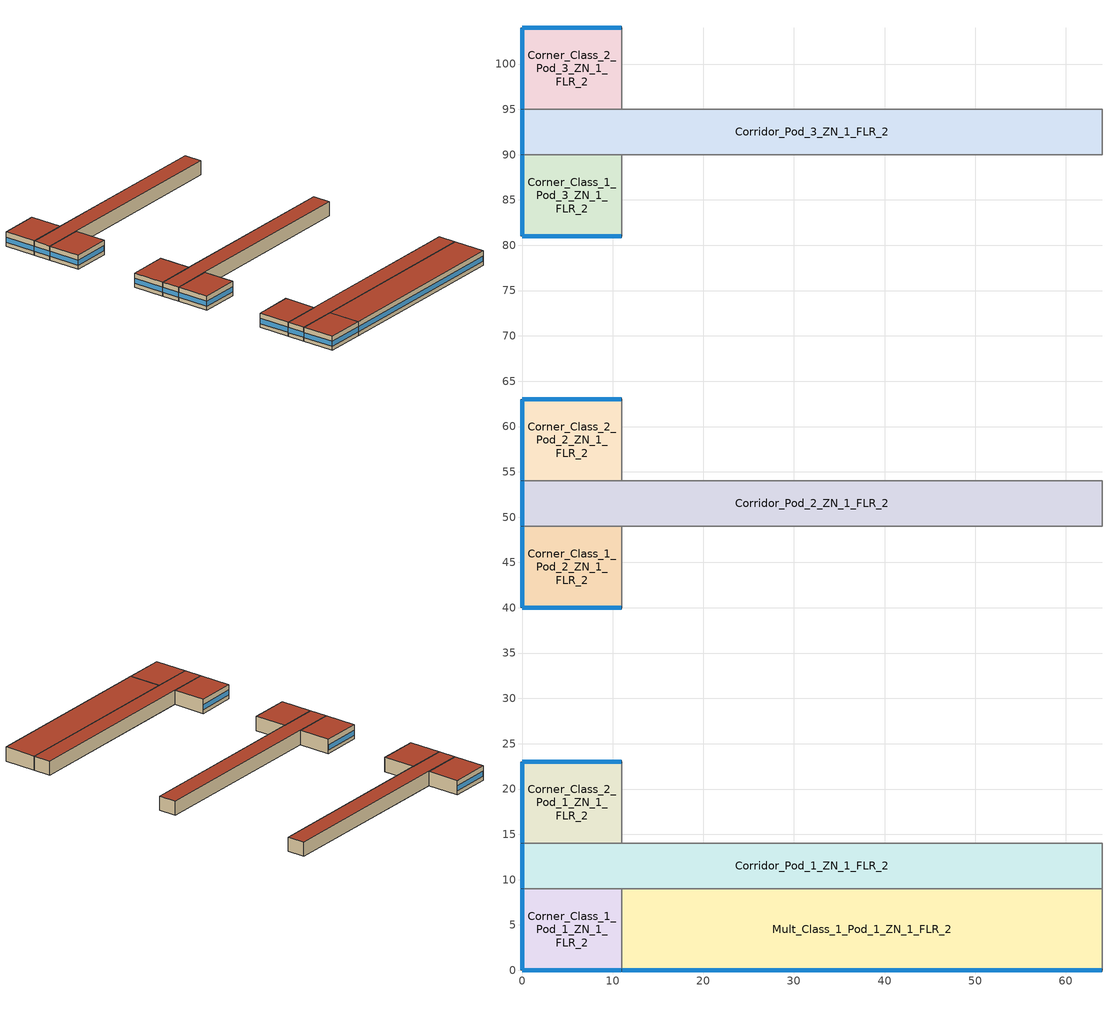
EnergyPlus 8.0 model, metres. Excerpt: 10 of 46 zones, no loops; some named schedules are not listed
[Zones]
Corner_Class_1_Pod_1_ZN_1_FLR_2
 floor to Corner_Class_1_Pod_1_ZN_1_FLR_1 (int_slab_floor): 0,9 11,9 11,0 0,0 z4
 wall outside (nonres_ext_wall): 0,9 0,0 11,0 z4:8
 wall to Mult_Class_1_Pod_1_ZN_1_FLR_2 (int_wall): 11,0 11,9 z4:8
 wall to Corridor_Pod_1_ZN_1_FLR_2 (int_wall): 11,9 0,9 z4:8
 window (Window_U_0.62_SHGC_0.39): 0.05,0 10.95,0 z5.1:6.51; 0,8.95 0,0.05 z5.1:6.52
 roof outside (nonres_roof): 0,0 11,0 11,9 0,9 z8
Mult_Class_1_Pod_1_ZN_1_FLR_2
 floor to Mult_Class_1_Pod_1_ZN_1_FLR_1 (int_slab_floor): 11,9 64,9 64,0 11,0 z4
 wall outside (nonres_ext_wall): 11,0 64,0 z4:8
 wall to Lobby_ZN_1_FLR_2 (int_wall): 64,0 64,9 z4:8
 wall to Corridor_Pod_1_ZN_1_FLR_2 (int_wall): 64,9 11,9 z4:8
 window (Window_U_0.62_SHGC_0.39): 11.05,0 63.95,0 z5.1:6.5
 roof outside (nonres_roof): 11,0 64,0 64,9 11,9 z8
Corridor_Pod_1_ZN_1_FLR_2
 floor to Corridor_Pod_1_ZN_1_FLR_1 (int_slab_floor): 0,14 64,14 64,9 0,9 z4
 wall outside (nonres_ext_wall): 0,14 0,9 z4:8
 wall to Lobby_ZN_1_FLR_2 (int_wall): 64,9 64,14 z4:8
 wall to Mult_Class_2_Pod_1_ZN_1_FLR_2 (int_wall): 64,14 11,14 z4:8
 wall to Corner_Class_2_Pod_1_ZN_1_FLR_2 (int_wall): 11,14 0,14 z4:8
 window (Window_U_0.62_SHGC_0.39): 0,13.95 0,9.05 z5.1:6.53
 roof outside (nonres_roof): 0,9 64,9 64,14 0,14 z8
Corner_Class_2_Pod_1_ZN_1_FLR_2
 floor to Corner_Class_2_Pod_1_ZN_1_FLR_1 (int_slab_floor): 0,23 11,23 11,14 0,14 z4
 wall outside (nonres_ext_wall): 11,23 0,23 0,14 z4:8
 wall to Mult_Class_2_Pod_1_ZN_1_FLR_2 (int_wall): 11,14 11,23 z4:8
 window (Window_U_0.62_SHGC_0.39): 10.95,23 0.05,23 z5.1:6.51; 0,22.95 0,14.05 z5.1:6.52
 roof outside (nonres_roof): 0,14 11,14 11,23 0,23 z8
Corner_Class_1_Pod_2_ZN_1_FLR_2
 floor to Corner_Class_1_Pod_2_ZN_1_FLR_1 (int_slab_floor): 0,49 11,49 11,40 0,40 z4
 wall outside (nonres_ext_wall): 0,49 0,40 11,40 z4:8
 wall to Mult_Class_1_Pod_2_ZN_1_FLR_2 (int_wall): 11,40 11,49 z4:8
 wall to Corridor_Pod_2_ZN_1_FLR_2 (int_wall): 11,49 0,49 z4:8
 window (Window_U_0.62_SHGC_0.39): 0.05,40 10.95,40 z5.1:6.51; 0,48.95 0,40.05 z5.1:6.52
 roof outside (nonres_roof): 0,40 11,40 11,49 0,49 z8
Corridor_Pod_2_ZN_1_FLR_2
 floor to Corridor_Pod_2_ZN_1_FLR_1 (int_slab_floor): 0,54 64,54 64,49 0,49 z4
 wall outside (nonres_ext_wall): 0,54 0,49 z4:8
 wall to Mult_Class_1_Pod_2_ZN_1_FLR_2 (int_wall): 11,49 64,49 z4:8
 wall to Main_Corridor_ZN_1_FLR_2 (int_wall): 64,49 64,54 z4:8
 wall to Mult_Class_2_Pod_2_ZN_1_FLR_2 (int_wall): 64,54 11,54 z4:8
 wall to Corner_Class_2_Pod_2_ZN_1_FLR_2 (int_wall): 11,54 0,54 z4:8
 window (Window_U_0.62_SHGC_0.39): 0,53.95 0,49.05 z5.1:6.53
 roof outside (nonres_roof): 0,49 64,49 64,54 0,54 z8
Corner_Class_2_Pod_2_ZN_1_FLR_2
 floor to Corner_Class_2_Pod_2_ZN_1_FLR_1 (int_slab_floor): 0,63 11,63 11,54 0,54 z4
 wall outside (nonres_ext_wall): 11,63 0,63 0,54 z4:8
 wall to Mult_Class_2_Pod_2_ZN_1_FLR_2 (int_wall): 11,54 11,63 z4:8
 window (Window_U_0.62_SHGC_0.39): 10.95,63 0.05,63 z5.1:6.51; 0,62.95 0,54.05 z5.1:6.52
 roof outside (nonres_roof): 0,54 11,54 11,63 0,63 z8
Corner_Class_1_Pod_3_ZN_1_FLR_2
 floor to Corner_Class_1_Pod_3_ZN_1_FLR_1 (int_slab_floor): 0,90 11,90 11,81 0,81 z4
 wall outside (nonres_ext_wall): 0,90 0,81 11,81 z4:8
 wall to Mult_Class_1_Pod_3_ZN_1_FLR_2 (int_wall): 11,81 11,90 z4:8
 wall to Corridor_Pod_3_ZN_1_FLR_2 (int_wall): 11,90 0,90 z4:8
 window (Window_U_0.62_SHGC_0.39): 0.05,81 10.95,81 z5.1:6.51; 0,89.95 0,81.05 z5.1:6.52
 roof outside (nonres_roof): 0,81 11,81 11,90 0,90 z8
Corridor_Pod_3_ZN_1_FLR_2
 floor to Corridor_Pod_3_ZN_1_FLR_1 (int_slab_floor): 0,95 64,95 64,90 0,90 z4
 wall outside (nonres_ext_wall): 0,95 0,90 z4:8
 wall to Mult_Class_1_Pod_3_ZN_1_FLR_2 (int_wall): 11,90 64,90 z4:8
 wall to Bathrooms_ZN_1_FLR_2 (int_wall): 64,90 64,95 z4:8
 wall to Mult_Class_2_Pod_3_ZN_1_FLR_2 (int_wall): 64,95 11,95 z4:8
 wall to Corner_Class_2_Pod_3_ZN_1_FLR_2 (int_wall): 11,95 0,95 z4:8
 window (Window_U_0.62_SHGC_0.39): 0,94.95 0,90.05 z5.1:6.53
 roof outside (nonres_roof): 0,90 64,90 64,95 0,95 z8
Corner_Class_2_Pod_3_ZN_1_FLR_2
 floor to Corner_Class_2_Pod_3_ZN_1_FLR_1 (int_slab_floor): 0,104 11,104 11,95 0,95 z4
 wall outside (nonres_ext_wall): 11,104 0,104 0,95 z4:8
 wall to Mult_Class_2_Pod_3_ZN_1_FLR_2 (int_wall): 11,95 11,104 z4:8
 window (Window_U_0.62_SHGC_0.39): 10.95,104 0.05,104 z5.1:6.51; 0,103.95 0,95.05 z5.1:6.52
 roof outside (nonres_roof): 0,95 11,95 11,104 0,104 z8
[Building]
Secondary School: North Axis {deg}=0; Terrain=City; Loads Convergence Tolerance Value=0.04; Temperature Convergence Tolerance Value {deltaC}=0.2; Solar Distribution=FullInteriorAndExterior; Maximum Number of Warmup Days=25; Minimum Number of Warmup Days=6
[Site:Location]
Site:Location=Rochester International Arpt_MN_USA Design_Conditions; Latitude {N+ S-}=43.9; Longitude {W- E+}=-92.5; Time Zone Relative to GMT {GMT+/-}=-6; Elevation {m}=398
[SizingPeriod:DesignDay] Day of Month=21; Dry-Bulb Temperature Range Modifier Type=DefaultMultipliers; Humidity Condition Type=Wetbulb; Barometric Pressure {Pa}=96634; Rain {Yes/No}=No; Snow on ground {Yes/No}=No; Daylight Savings Time Indicator=No
Name | Month | Day Type | Maximum Dry-Bulb Temperature {C} | Daily Dry-Bulb Temperature Range {C} | Wetbulb at Maximum Dry-Bulb {C} | Wind Speed {m/s} design conditions vs. traditional 6.71 m/s (15 mph) | Wind Direction {Degrees; N=0, S=180} | Solar Model Indicator | Clearness {0.0 to 1.1} | Wind Speed {m/s} design conditions vs. traditional 3.35 m/s (7mph) | ASHRAE Clear Sky Optical Depth for Beam Irradiance (taub) | ASHRAE Clear Sky Optical Depth for Diffuse Irradiance (taud)
Rochester International Arpt Ann Htg 99.6% Condns DB | 1 | WinterDesignDay | -26.2 | 0 | -26.2 | 5.7 | 310 | ASHRAEClearSky | 0
Rochester International Arpt Ann Clg .4% Condns DB=>MWB | 7 | SummerDesignDay | 31.2 | 10.6 | 23.1 |  | 200 | ASHRAETau |  | 6.7 | 0.404 | 2.226
[Site:GroundTemperature:BuildingSurface]
20.43, 20.4, 20.48, 20.58, 20.67, 22.95, 23.32, 23.39, 23.4, 21.07, 20.73, 20.54
[Site:WaterMainsTemperature]
Calculation Method=CORRELATION; Annual Average Outdoor Air Temperature {C}=6.375; Maximum Difference In Monthly Average Outdoor Air Temperatures {deltaC}=33.5
[Material:NoMass]
CP02 CARPET PAD: VeryRough, 0.21648, 0.9, 0.7, 0.8
Nonres_Roof_Insulation: MediumSmooth, 2.59864, 0.9, 0.7, 0.7
Nonres_Exterior_Wall_Insulation: MediumSmooth, 1.71283, 0.9, 0.7, 0.7
[Construction]
InteriorFurnishings: Std Wood 6inch
int_wall: G01 13mm gypsum board, G01 13mm gypsum board
int_slab_floor: 100mm Normalweight concrete floor, CP02 CARPET PAD
nonres_roof: F13 Built-up roofing, Nonres_Roof_Insulation, F08 Metal surface
nonres_ext_wall: F07 25mm stucco, G01 16mm gypsum board, Nonres_Exterior_Wall_Insulation, G01 16mm gypsum board
Window_U_0.62_SHGC_0.39: REF D CLEAR 6MM, AIR 6MM, CLEAR 6MM
[Material]
Name | Roughness | Thickness {m} | Conductivity {W/m-K} | Density {kg/m3} | Specific Heat {J/kg-K} | Thermal Absorptance | Solar Absorptance | Visible Absorptance | Absorptance:Thermal | Absorptance:Solar | Absorptance:Visible
Std Wood 6inch | MediumSmooth | 0.15 | 0.12 | 540 | 1210 | 0.9 | 0.7 | 0.7
F07 25mm stucco | Smooth | 0.0254 | 0.72 | 1856 | 840 | 0.9 | 0.7 | 0.7
F08 Metal surface | Smooth | 0.0008 | 45.28 | 7824 | 500
F13 Built-up roofing | Rough | 0.0095 | 0.16 | 1120 | 1460 |  |  |  | 0.9 | 0.77
G01 13mm gypsum board | Smooth | 0.0127 | 0.16 | 800 | 1090 |  |  |  | 0.9 | 0.7 | 0.5
G01 16mm gypsum board | MediumSmooth | 0.0159 | 0.16 | 800 | 1090
100mm Normalweight concrete floor | MediumRough | 0.1016 | 2.31 | 2322 | 832
[WindowMaterial:Glazing] Optical Data Type=SpectralAverage; Thickness {m}=0.006; Infrared Transmittance at Normal Incidence=0; Front Side Infrared Hemispherical Emissivity=0.84; Conductivity {W/m-K}=0.9
Name | Solar Transmittance at Normal Incidence | Front Side Solar Reflectance at Normal Incidence | Back Side Solar Reflectance at Normal Incidence | Visible Transmittance at Normal Incidence | Front Side Visible Reflectance at Normal Incidence | Back Side Visible Reflectance at Normal Incidence | Back Side Infrared Hemispherical Emissivity
CLEAR 6MM | 0.775 | 0.071 | 0.071 | 0.881 | 0.08 | 0.08 | 0.84
REF D CLEAR 6MM | 0.429 | 0.308 | 0.379 | 0.334 | 0.453 | 0.505 | 0.82
[WindowMaterial:Gas]
AIR 6MM: Gas Type=Air; Thickness {m}=0.0063
[Zone] Type=1; Multiplier=1; Ceiling Height {m}=4; Floor Area {m2}=autocalculate; Part of Total Floor Area=Yes
Name | Volume {m3}
Corner_Class_1_Pod_1_ZN_1_FLR_2; Corner_Class_2_Pod_1_ZN_1_FLR_2; Corner_Class_1_Pod_2_ZN_1_FLR_2; Corner_Class_2_Pod_2_ZN_1_FLR_2; Corner_Class_1_Pod_3_ZN_1_FLR_2; Corner_Class_2_Pod_3_ZN_1_FLR_2 | 396
Mult_Class_1_Pod_1_ZN_1_FLR_2 | 1908
Corridor_Pod_1_ZN_1_FLR_2; Corridor_Pod_2_ZN_1_FLR_2; Corridor_Pod_3_ZN_1_FLR_2 | 1280
[InternalMass] Construction=InteriorFurnishings
Name | Zone | Surface Area {m2}
Corner_Class_1_Pod_1_ZN_1_FLR_2_InternalMass_1 | Corner_Class_1_Pod_1_ZN_1_FLR_2 | 198
Mult_Class_1_Pod_1_ZN_1_FLR_2_InternalMass_1 | Mult_Class_1_Pod_1_ZN_1_FLR_2 | 954
Corridor_Pod_1_ZN_1_FLR_2_InternalMass_1 | Corridor_Pod_1_ZN_1_FLR_2 | 640
Corner_Class_2_Pod_1_ZN_1_FLR_2_InternalMass_1 | Corner_Class_2_Pod_1_ZN_1_FLR_2 | 198
Corner_Class_1_Pod_2_ZN_1_FLR_2_InternalMass_1 | Corner_Class_1_Pod_2_ZN_1_FLR_2 | 198
Corridor_Pod_2_ZN_1_FLR_2_InternalMass_1 | Corridor_Pod_2_ZN_1_FLR_2 | 640
Corner_Class_2_Pod_2_ZN_1_FLR_2_InternalMass_1 | Corner_Class_2_Pod_2_ZN_1_FLR_2 | 198
Corner_Class_1_Pod_3_ZN_1_FLR_2_InternalMass_1 | Corner_Class_1_Pod_3_ZN_1_FLR_2 | 198
Corridor_Pod_3_ZN_1_FLR_2_InternalMass_1 | Corridor_Pod_3_ZN_1_FLR_2 | 640
Corner_Class_2_Pod_3_ZN_1_FLR_2_InternalMass_1 | Corner_Class_2_Pod_3_ZN_1_FLR_2 | 198
[People] Number of People Schedule=BLDG_OCC_SCH; Fraction Radiant=0.3; Sensible Heat Fraction=AUTOCALCULATE; Activity Level Schedule=ACTIVITY_SCH; Enable ASHRAE 55 Comfort Warnings=No; Mean Radiant Temperature Calculation Type=ZoneAveraged; Work Efficiency Schedule=WORK_EFF_SCH; Clothing Insulation Schedule=CLOTHING_SCH; Air Velocity Schedule=AIR_VELO_SCH; Thermal Comfort Model 1 Type=FANGER
Name | Zone or ZoneList | Number of People Calculation Method | Zone Floor Area per Person {m2/person}
Corner_Class_1_Pod_1_ZN_1_FLR_2 | Corner_Class_1_Pod_1_ZN_1_FLR_2 | Area/Person | 2.654
Mult_Class_1_Pod_1_ZN_1_FLR_2 | Mult_Class_1_Pod_1_ZN_1_FLR_2 | Area/Person | 2.654
Corridor_Pod_1_ZN_1_FLR_2 | Corridor_Pod_1_ZN_1_FLR_2 | People
Corner_Class_2_Pod_1_ZN_1_FLR_2 | Corner_Class_2_Pod_1_ZN_1_FLR_2 | Area/Person | 2.654
Corner_Class_1_Pod_2_ZN_1_FLR_2 | Corner_Class_1_Pod_2_ZN_1_FLR_2 | Area/Person | 2.654
Corridor_Pod_2_ZN_1_FLR_2 | Corridor_Pod_2_ZN_1_FLR_2 | People
Corner_Class_2_Pod_2_ZN_1_FLR_2 | Corner_Class_2_Pod_2_ZN_1_FLR_2 | Area/Person | 2.654
Corner_Class_1_Pod_3_ZN_1_FLR_2 | Corner_Class_1_Pod_3_ZN_1_FLR_2 | Area/Person | 2.654
Corridor_Pod_3_ZN_1_FLR_2 | Corridor_Pod_3_ZN_1_FLR_2 | People
Corner_Class_2_Pod_3_ZN_1_FLR_2 | Corner_Class_2_Pod_3_ZN_1_FLR_2 | Area/Person | 2.654
[Lights] Design Level Calculation Method=Watts/Area; Return Air Fraction=0; Fraction Radiant=0.37; Fraction Visible=0.2; Fraction Replaceable=1; Return Air Fraction Calculated from Plenum Temperature=No
Name | Zone or ZoneList | Schedule | Watts per Zone Floor Area {W/m2}2}
Corner_Class_1_Pod_1_ZN_1_FLR_2_Lights | Corner_Class_1_Pod_1_ZN_1_FLR_2 | BLDG_LIGHT_CLASSROOM_SCH | 15.0695
Mult_Class_1_Pod_1_ZN_1_FLR_2_Lights | Mult_Class_1_Pod_1_ZN_1_FLR_2 | BLDG_LIGHT_CLASSROOM_SCH | 15.0695
Corridor_Pod_1_ZN_1_FLR_2_Lights | Corridor_Pod_1_ZN_1_FLR_2 | BLDG_LIGHT_CORRIDOR_SCH | 5.38196
Corner_Class_2_Pod_1_ZN_1_FLR_2_Lights | Corner_Class_2_Pod_1_ZN_1_FLR_2 | BLDG_LIGHT_CLASSROOM_SCH | 15.0695
Corner_Class_1_Pod_2_ZN_1_FLR_2_Lights | Corner_Class_1_Pod_2_ZN_1_FLR_2 | BLDG_LIGHT_CLASSROOM_SCH | 15.0695
Corridor_Pod_2_ZN_1_FLR_2_Lights | Corridor_Pod_2_ZN_1_FLR_2 | BLDG_LIGHT_CORRIDOR_SCH | 5.38196
Corner_Class_2_Pod_2_ZN_1_FLR_2_Lights | Corner_Class_2_Pod_2_ZN_1_FLR_2 | BLDG_LIGHT_CLASSROOM_SCH | 15.0695
Corner_Class_1_Pod_3_ZN_1_FLR_2_Lights | Corner_Class_1_Pod_3_ZN_1_FLR_2 | BLDG_LIGHT_CLASSROOM_SCH | 15.0695
Corridor_Pod_3_ZN_1_FLR_2_Lights | Corridor_Pod_3_ZN_1_FLR_2 | BLDG_LIGHT_CORRIDOR_SCH | 5.38196
Corner_Class_2_Pod_3_ZN_1_FLR_2_Lights | Corner_Class_2_Pod_3_ZN_1_FLR_2 | BLDG_LIGHT_CLASSROOM_SCH | 15.0695
[ElectricEquipment] Schedule=BLDG_EQUIP_SCH; Design Level Calculation Method=EquipmentLevel; Fraction Latent=0; Fraction Radiant=0.5; Fraction Lost=0
Name | Zone or ZoneList | Design Level {W}
Corner_Class_1_Pod_1_ZN_1_FLR_2_PlugMisc_Equip | Corner_Class_1_Pod_1_ZN_1_FLR_2 | 990
Mult_Class_1_Pod_1_ZN_1_FLR_2_PlugMisc_Equip | Mult_Class_1_Pod_1_ZN_1_FLR_2 | 4770
Corridor_Pod_1_ZN_1_FLR_2_PlugMisc_Equip | Corridor_Pod_1_ZN_1_FLR_2 | 1280
Corner_Class_2_Pod_1_ZN_1_FLR_2_PlugMisc_Equip | Corner_Class_2_Pod_1_ZN_1_FLR_2 | 990
Corner_Class_1_Pod_2_ZN_1_FLR_2_PlugMisc_Equip | Corner_Class_1_Pod_2_ZN_1_FLR_2 | 990
Corridor_Pod_2_ZN_1_FLR_2_PlugMisc_Equip | Corridor_Pod_2_ZN_1_FLR_2 | 1280
Corner_Class_2_Pod_2_ZN_1_FLR_2_PlugMisc_Equip | Corner_Class_2_Pod_2_ZN_1_FLR_2 | 990
Corner_Class_1_Pod_3_ZN_1_FLR_2_PlugMisc_Equip | Corner_Class_1_Pod_3_ZN_1_FLR_2 | 990
Corridor_Pod_3_ZN_1_FLR_2_PlugMisc_Equip | Corridor_Pod_3_ZN_1_FLR_2 | 1280
Corner_Class_2_Pod_3_ZN_1_FLR_2_PlugMisc_Equip | Corner_Class_2_Pod_3_ZN_1_FLR_2 | 990
[ZoneInfiltration:DesignFlowRate] Schedule=INFIL_SCH_PNNL; Design Flow Rate Calculation Method=Flow/ExteriorArea; Constant Term Coefficient=0; Temperature Term Coefficient=0; Velocity Term Coefficient=0.224; Velocity Squared Term Coefficient=0
Name | Zone or ZoneList | Flow per Exterior Surface Area {m3/s-m2}
Corner_Class_1_Pod_1_ZN_1_FLR_2_Infiltration | Corner_Class_1_Pod_1_ZN_1_FLR_2 | 0.000457785
Mult_Class_1_Pod_1_ZN_1_FLR_2_Infiltration | Mult_Class_1_Pod_1_ZN_1_FLR_2 | 0.000315431
Corridor_Pod_1_ZN_1_FLR_2_Infiltration | Corridor_Pod_1_ZN_1_FLR_2 | 6.04236e-05
Corner_Class_2_Pod_1_ZN_1_FLR_2_Infiltration | Corner_Class_2_Pod_1_ZN_1_FLR_2 | 0.000457785
Corner_Class_1_Pod_2_ZN_1_FLR_2_Infiltration | Corner_Class_1_Pod_2_ZN_1_FLR_2 | 0.000457785
Corridor_Pod_2_ZN_1_FLR_2_Infiltration | Corridor_Pod_2_ZN_1_FLR_2 | 6.04236e-05
Corner_Class_2_Pod_2_ZN_1_FLR_2_Infiltration | Corner_Class_2_Pod_2_ZN_1_FLR_2 | 0.000457785
Corner_Class_1_Pod_3_ZN_1_FLR_2_Infiltration | Corner_Class_1_Pod_3_ZN_1_FLR_2 | 0.000457785
Corridor_Pod_3_ZN_1_FLR_2_Infiltration | Corridor_Pod_3_ZN_1_FLR_2 | 6.04236e-05
Corner_Class_2_Pod_3_ZN_1_FLR_2_Infiltration | Corner_Class_2_Pod_3_ZN_1_FLR_2 | 0.000457785
[Exterior:Lights]
Exterior_Lights: Schedule=Exterior_Lgt_ALWAYS_ON; Design Level {W}=13795.3; Control Option=AstronomicalClock
[EnergyManagementSystem:Program]
PSZ2_6_Economizer_CTRL_Prog: SET PSZ2_6_Timestep_Econ_Eff = 0.7; SET PSZ2_6_MaxE = 0.7; SET PSZ2_6_DAT_Rqd = (PSZ2_6_DAT_Rqd*1.8) +32; SET OAT_F = (OAT_F*1.8) +32; SET OAwb_F = (OAwb_F*1.8) +32; IF PSZ2_6_OAFlowMass > (PSZ2_6_OADesignMass * PSZ2_6_OASch); SET PSZ2_6_Econo_Active = 1; ELSE; SET PSZ2_6_Econo_Active = 0; ENDIF; SET PSZ2_6_dT_Needed = 75 - PSZ2_6_DAT_Rqd; SET PSZ2_6_Cool_Des_dT = ((98*0.15) + (75*(1-0.15))) - 55; SET PSZ2_6_Cool_Load = PSZ2_6_dT_Needed/ PSZ2_6_Cool_Des_dT; IF PSZ2_6_Cool_Load > 1; SET PSZ2_6_Cool_Load = 1; ELSEIF PSZ2_6_Cool_Load < 0; SET PSZ2_6_Cool_Load = 0; ENDIF; IF PSZ2_6_Econo_Active == 1; SET PSZ2_6_Stage = PSZ2_6_Number_of_Stages; IF PSZ2_6_Stage == 2; IF PSZ2_6_Cool_Load < 0.6; SET PSZ2_6_Timestep_Econ_Eff = PSZ2_6_MaxE; ELSE; SET PSZ2_6_ECO_Eff = 0-2.18919863612305; SET PSZ2_6_ECO_Eff = PSZ2_6_ECO_Eff + (0-0.674461284910428 * PSZ2_6_Cool_Load); SET PSZ2_6_ECO_Eff = PSZ2_6_ECO_Eff + (0.000459106275872404 * (OAT_F^2)); SET PSZ2_6_ECO_Eff = PSZ2_6_ECO_Eff + (0-0.00000484778537945252 * (OAT_F^3)); SET PSZ2_6_ECO_Eff = PSZ2_6_ECO_Eff + (0.182915713033586 * OAwb_F); SET PSZ2_6_ECO_Eff = PSZ2_6_ECO_Eff + (0-0.00382838660261133 * (OAwb_F^2)); SET PSZ2_6_ECO_Eff = PSZ2_6_ECO_Eff + (0.0000255567460240583 * (OAwb_F^3)); SET PSZ2_6_Timestep_Econ_Eff = PSZ2_6_ECO_Eff; ENDIF; ELSE; SET PSZ2_6_ECO_Eff = 2.36337942464462; SET PSZ2_6_ECO_Eff = PSZ2_6_ECO_Eff + (0-0.409939515512619 * PSZ2_6_Cool_Load); SET PSZ2_6_ECO_Eff = PSZ2_6_ECO_Eff + (0-0.0565205596792225 * OAwb_F); SET PSZ2_6_ECO_Eff = PSZ2_6_ECO_Eff + (0-0.0000632612294169389 * (OAT_F^2)); SET PSZ2_6_Timestep_Econ_Eff = PSZ2_6_ECO_Eff + (0.000571724868775081 * (OAwb_F^2)); ENDIF; IF PSZ2_6_Timestep_Econ_Eff > PSZ2_6_MaxE; SET PSZ2_6_Timestep_Econ_Eff = PSZ2_6_MaxE; ELSEIF PSZ2_6_Timestep_Econ_Eff < (PSZ2_6_OADesignMass * PSZ2_6_OASch); SET PSZ2_6_Timestep_Econ_Eff = (PSZ2_6_OADesignMass * PSZ2_6_OASch); ENDIF; ENDIF
PSZ2_6_Set_Fan_Par: IF PSZ2_6_Number_of_Stages == 1; Return; ENDIF; SET PSZ2_6_FanPwrExponent = 2.2; SET PSZ2_6_OAFrac = PSZ2_6_OAFlowMass/PSZ2_6_DesignFlowMass; IF  PSZ2_6_OAFrac < 0.66; SET PSZ2_6_VenSpeed = 0.66; SET PSZ2_6_Stage1Speed = 0.66; ELSE; SET PSZ2_6_VenSpeed = PSZ2_6_OAFrac; SET PSZ2_6_Stage1Speed = PSZ2_6_OAFrac; ENDIF; SET PSZ2_6_Stage2Speed = 1.0; SET PSZ2_6_HeatSpeed = 1.0
